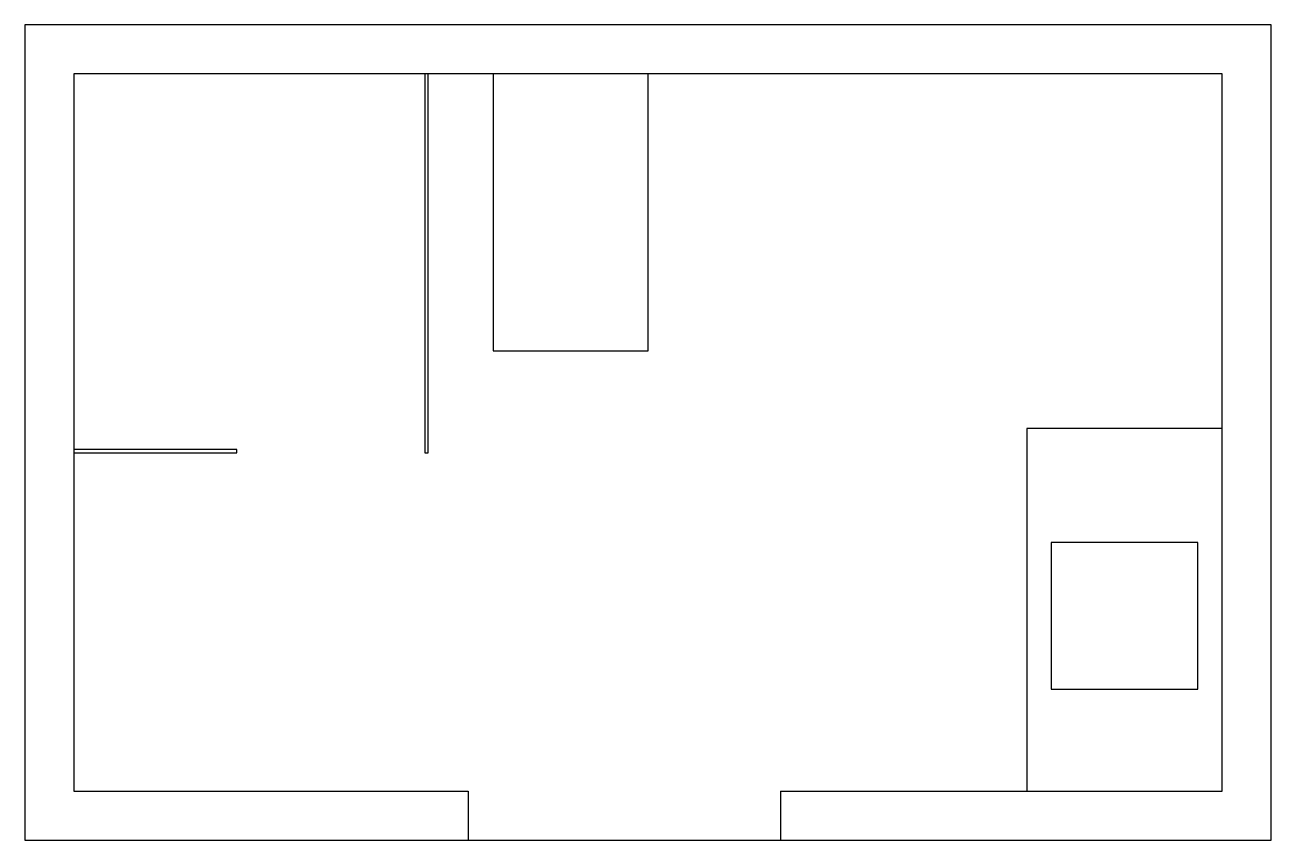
# Model space of a CAD drawing. Header units: metres. Extents: x -12 to 294, y -12 to 188.
import ezdxf

# ---------------------------------------------------------------- set-up
doc = ezdxf.new("R2010")
doc.units = ezdxf.units.M

msp = doc.modelspace()

# ---------------------------------------------------------------- linework, layer by layer
for p, q in [((294, 188), (-12, 188)), ((-12, 188), (-12, -12)), ((294, -12), (294, 188)), ((282, 176), (0, 176)), ((0, 176), (0, 0)), ((87, 176), (86.2, 176)), ((86.2, 176), (86.2, 83)), ((87, 83), (87, 176)), ((141, 176), (103, 176)), ((103, 176), (103, 108)), ((141, 108), (141, 176)), ((282, 0), (282, 176)), ((103, 108), (141, 108)), ((282, 89), (234, 89)), ((234, 89), (234, 0)), ((282, 0), (282, 89)), ((40, 83.8), (0, 83.8)), ((0, 83.8), (0, 83)), ((0, 83), (40, 83)), ((40, 83), (40, 83.8)), ((86.2, 83), (87, 83)), ((276, 61), (240, 61)), ((240, 61), (240, 25)), ((276, 25), (276, 61)), ((240, 25), (276, 25)), ((0, 0), (96.8, 0)), ((96.8, 0), (96.8, -12)), ((173.5, 0), (282, 0)), ((173.5, 0), (173.5, -12)), ((234, 0), (282, 0)), ((-12, -12), (294, -12))]:
    msp.add_line(p, q)

doc.saveas('drawing.dxf')
